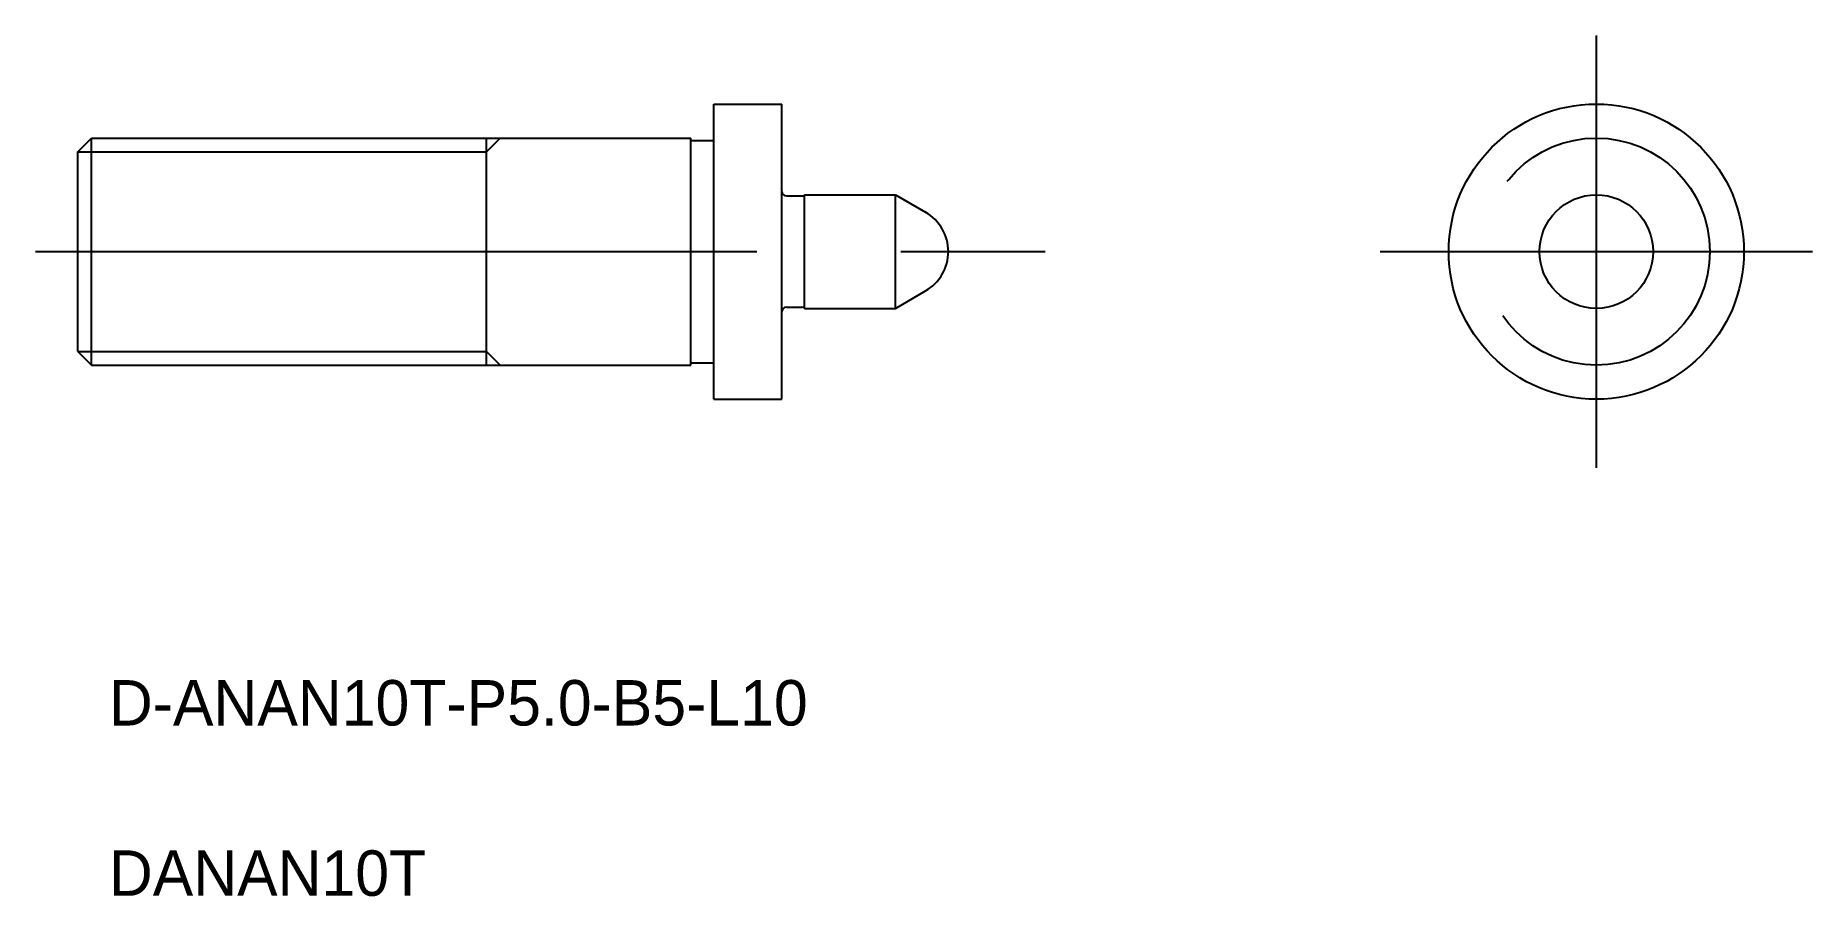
# Model space of a CAD drawing. Extents: x 17.6 to 95.9, y 32.4 to 70.3.
import ezdxf

# ---------------------------------------------------------------- set-up
doc = ezdxf.new("R2010")
doc.units = 0
doc.linetypes.add('CENTER', pattern=[50.8, 31.75, -6.35, 6.35, -6.35])
doc.linetypes.add('DASHED', pattern=[19.05, 12.7, -6.35])
doc.layers.get('0').update_dxf_attribs({"linetype": 'CONTINUOUS'})
doc.layers.add('CENTER', color=1, linetype='CENTER')

msp = doc.modelspace()

# ---------------------------------------------------------------- linework, layer by layer
at = {"color": 7, "linetype": 'CONTINUOUS'}
for p, q in [((47.476, 54.293), (47.476, 67.293)), ((47.476, 67.293), (50.476, 67.293)), ((50.476, 54.293), (50.476, 67.293)), ((19.476, 65.193), (20.076, 65.793)), ((20.076, 55.793), (20.076, 65.793)), ((20.076, 65.793), (37.476, 65.793)), ((37.476, 55.793), (37.476, 65.793)), ((37.476, 65.793), (46.476, 65.793)), ((46.476, 55.793), (46.476, 65.793)), ((19.476, 56.393), (19.476, 65.193)), ((46.476, 65.693), (47.476, 65.693)), ((50.676, 63.243), (51.356, 63.243)), ((51.476, 58.293), (51.476, 63.293)), ((51.476, 63.293), (55.476, 63.293)), ((55.476, 58.293), (55.476, 63.293)), ((55.476, 63.293), (56.807, 62.525)), ((55.476, 58.293), (56.807, 59.06)), ((50.676, 58.343), (51.356, 58.343)), ((51.476, 58.293), (55.476, 58.293)), ((19.476, 56.393), (20.076, 55.793)), ((20.076, 55.793), (46.476, 55.793)), ((46.476, 55.893), (47.476, 55.893)), ((47.476, 54.293), (50.476, 54.293)), ((48.226, 54.293), (48.226, 54.293)), ((48.976, 54.293), (48.977, 54.293))]:
    msp.add_line(p, q, dxfattribs=at)
at = {"color": 3, "linetype": 'CONTINUOUS'}
for p, q in [((37.476, 65.193), (38.076, 65.793)), ((19.476, 65.193), (37.476, 65.193)), ((19.476, 56.393), (37.476, 56.393)), ((37.476, 56.393), (38.076, 55.793))]:
    msp.add_line(p, q, dxfattribs=at)
at = {"color": 7, "linetype": 'CONTINUOUS'}
for radius in [6.5, 2.5]:
    msp.add_circle((86.335, 60.793), radius, dxfattribs=at)
at = {"color": 3, "linetype": 'DASHED'}
msp.add_circle((86.335, 60.793), 5, dxfattribs=at)
at = {"color": 7, "linetype": 'CONTINUOUS'}
for centre, radius, start, end in [((50.676, 63.443), 0.2, 180, 270), ((51.356, 63.443), 0.2, 270, 306.98311), ((55.807, 60.793), 2, 300, 60), ((50.676, 58.143), 0.2, 90, 180), ((51.356, 58.143), 0.2, 53.01689, 90)]:
    msp.add_arc(centre, radius, start, end, dxfattribs=at)
at = {"layer": 'CENTER', "color": 1, "linetype": 'CENTER'}
for p, q in [((86.335, 70.309), (86.335, 51.277)), ((17.619, 60.793), (65.109, 60.793)), ((76.819, 60.793), (95.851, 60.793))]:
    msp.add_line(p, q, dxfattribs=at)

# ---------------------------------------------------------------- texts
at = {"color": 7, "linetype": 'CONTINUOUS'}
for s, p in [('D-ANAN10T-P5.0-B5-L10', (20.848, 39.922)), ('DANAN10T', (20.848, 32.422))]:
    msp.add_text(s, height=2, dxfattribs=at).set_placement(p)

doc.saveas('drawing.dxf')
